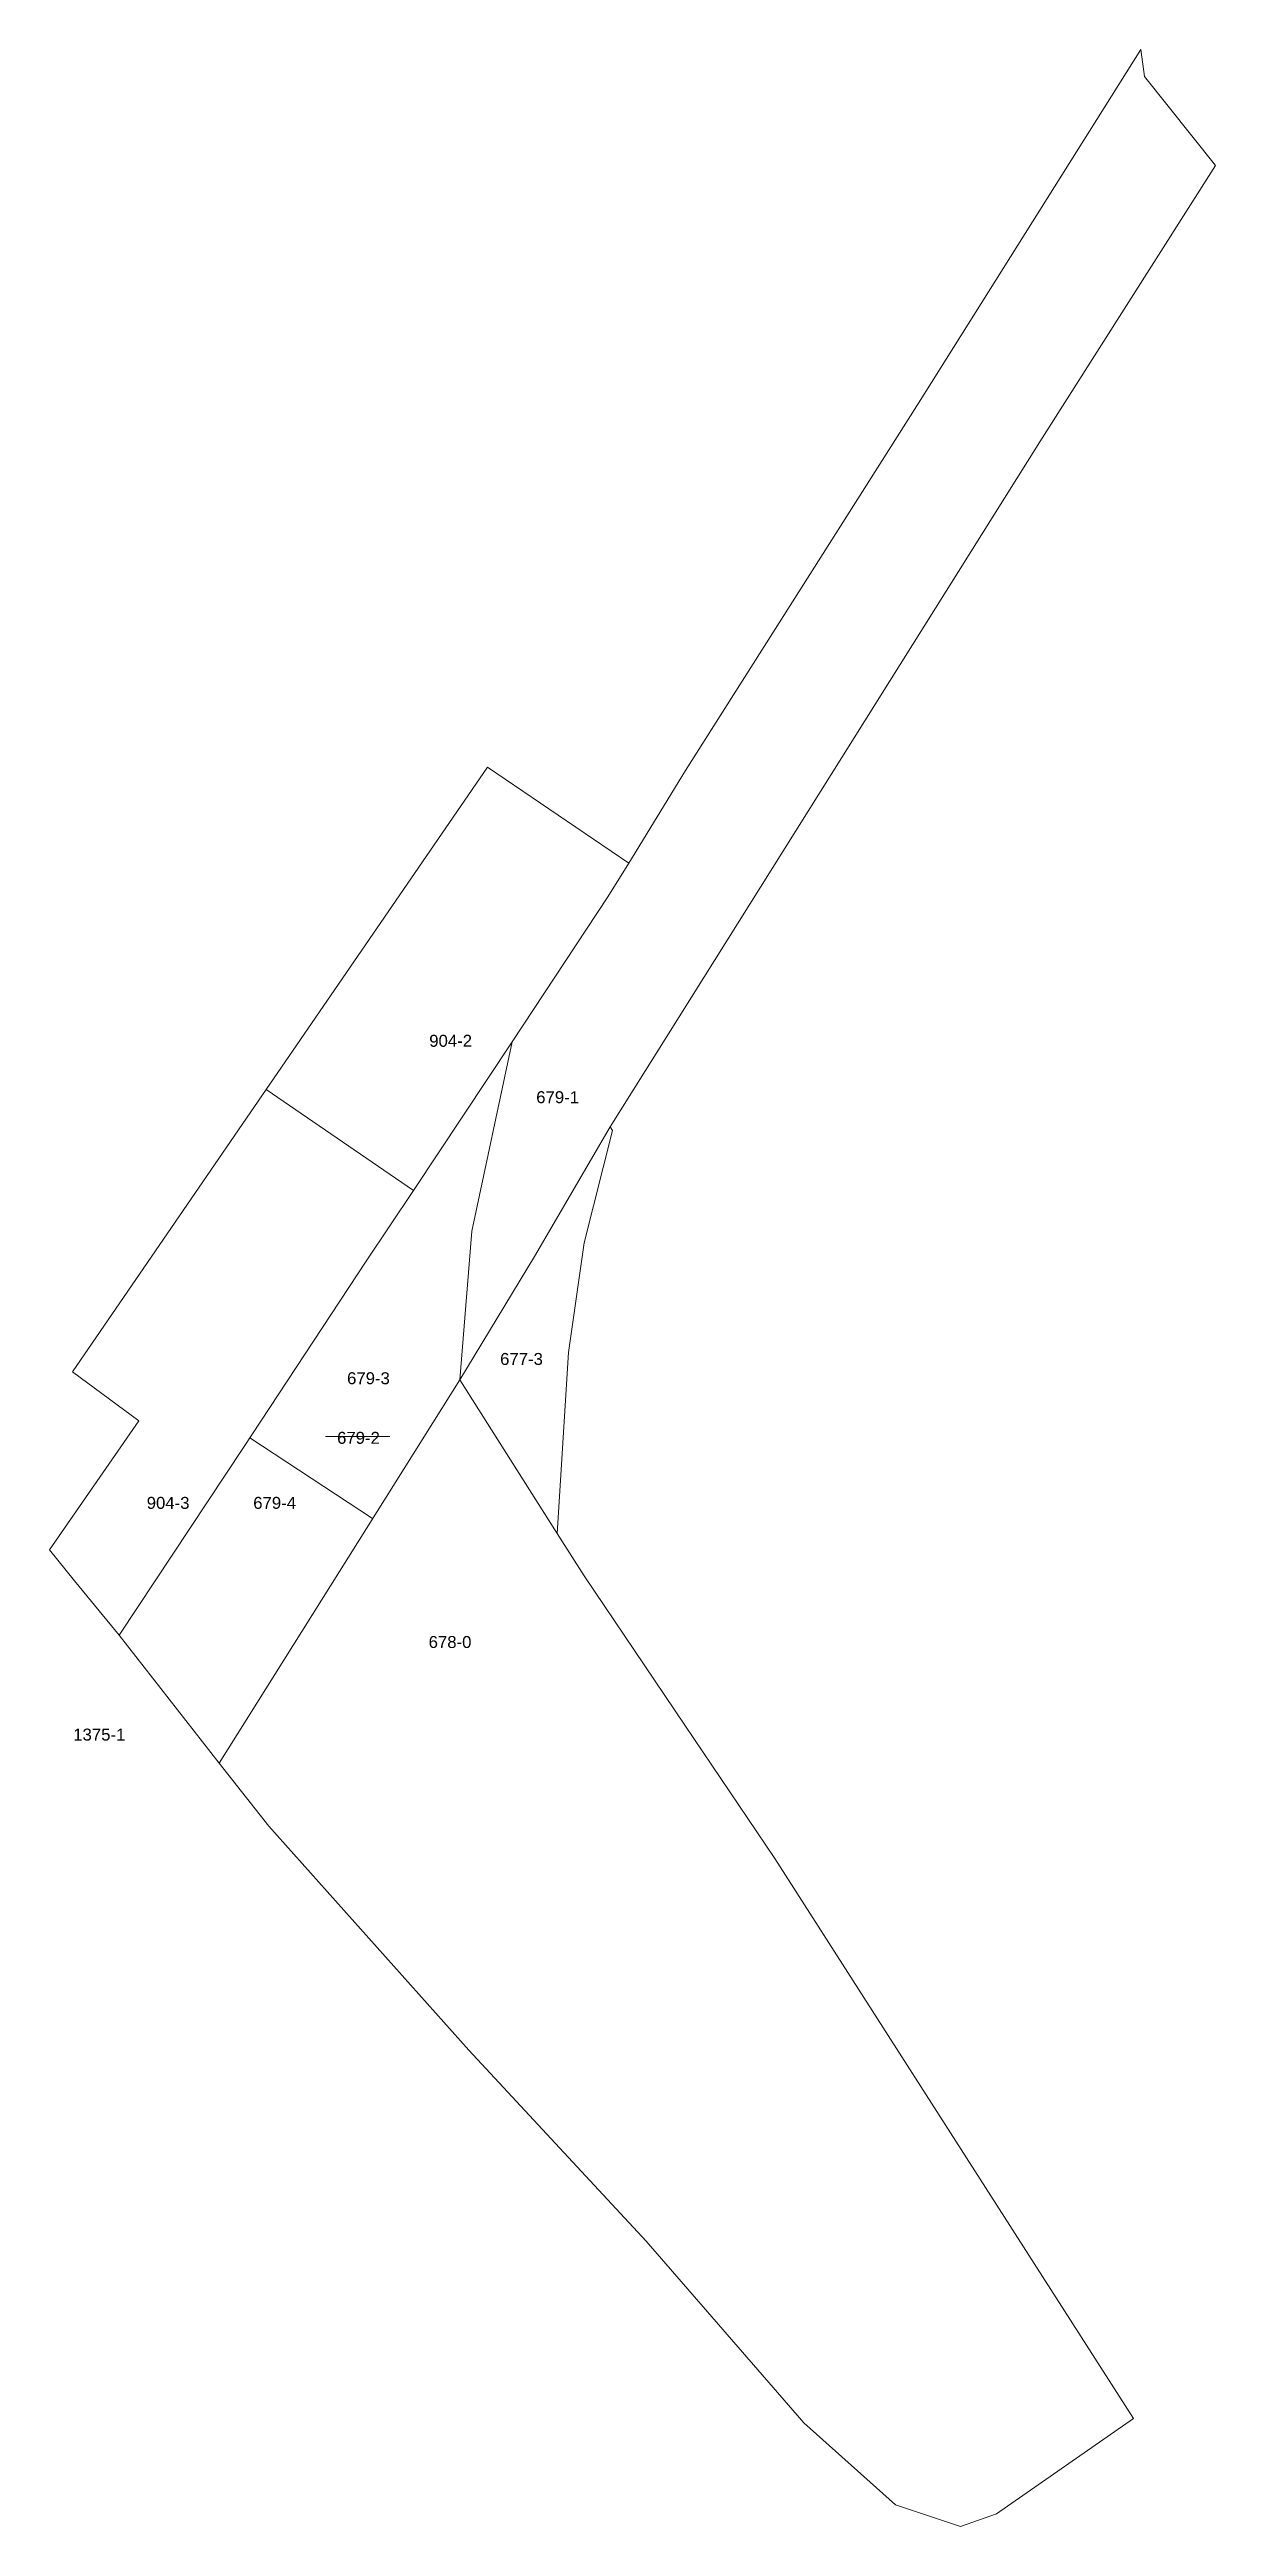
# Model space of a CAD drawing. Header units: metres. Extents: x 7511168 to 7511343, y 4693193 to 4693566.
import ezdxf

# ---------------------------------------------------------------- set-up
doc = ezdxf.new("R2010")
doc.units = ezdxf.units.M
for name, color, linetype, lineweight in [('Ndarjet', 1, 'Continuous', 0), ('Nr-Baz', 250, 'Continuous', 0), ('Nr-Kojshi', 254, 'Continuous', 0), ('Nr-Ri', 1, 'Continuous', 0), ('Parc-Baz', 7, 'Continuous', 0), ('Parc-Kojshi', 254, 'Continuous', 0)]:
    doc.layers.add(name, color=color, linetype=linetype, lineweight=lineweight)
doc.styles.get("Standard").update_dxf_attribs({"font": 'arial.ttf'})

msp = doc.modelspace()

# ---------------------------------------------------------------- linework, layer by layer
at = {"layer": 'Ndarjet', "flags": 128}
for points in [[(7511216.11, 4693344.7), (7511197.64, 4693356.86)], [(7511209.04, 4693357.04), (7511218.71, 4693357.04)]]:
    msp.add_lwpolyline(points, dxfattribs=at)
at = {"layer": 'Parc-Baz', "flags": 128}
msp.add_lwpolyline([(7511237.1, 4693416.41), (7511231.01, 4693387.91), (7511229.21, 4693365.59), (7511193.07, 4693307.93), (7511178.02, 4693327.2), (7511196.69, 4693355.41), (7511215.13, 4693383.41), (7511222.25, 4693394.02)], close=True, dxfattribs=at)
at = {"layer": 'Parc-Kojshi', "flags": 128}
for points in [[(7511342.77, 4693548.17), (7511316.38, 4693506.62), (7511251.81, 4693403.62), (7511240.44, 4693384.13), (7511229.21, 4693365.59), (7511231.01, 4693387.91), (7511237.1, 4693416.41), (7511251.47, 4693438.2), (7511254.59, 4693443.28), (7511263.15, 4693457.2), (7511297.9, 4693512.01), (7511331.55, 4693565.6), (7511332.09, 4693561.53), (7511342.77, 4693548.17)], [(7511251.47, 4693438.2), (7511237.1, 4693416.41), (7511222.25, 4693394.02), (7511200.13, 4693409.22), (7511233.35, 4693457.71), (7511254.59, 4693443.28), (7511251.47, 4693438.2)], [(7511178.02, 4693327.2), (7511171.29, 4693335.34), (7511167.56, 4693340.02), (7511180.97, 4693359.41), (7511170.99, 4693366.78), (7511200.13, 4693409.22), (7511222.25, 4693394.02), (7511215.13, 4693383.41), (7511196.69, 4693355.41), (7511178.02, 4693327.2)], [(7511251.81, 4693403.62), (7511252.17, 4693403.08), (7511247.88, 4693386.17), (7511245.55, 4693369.69), (7511243.85, 4693342.44), (7511229.21, 4693365.59), (7511240.44, 4693384.13), (7511251.81, 4693403.62)], [(7511243.85, 4693342.44), (7511247.88, 4693336.08), (7511263.04, 4693313.62), (7511276.58, 4693293.58), (7511315.53, 4693232.7), (7511330.44, 4693209.4), (7511309.87, 4693195.05), (7511304.45, 4693193.16), (7511294.71, 4693196.41), (7511280.9, 4693208.72), (7511257.22, 4693236.06), (7511230.56, 4693264.76), (7511200.51, 4693298.46), (7511193.07, 4693307.93), (7511229.21, 4693365.59), (7511243.85, 4693342.44)]]:
    msp.add_lwpolyline(points, dxfattribs=at)

# ---------------------------------------------------------------- texts
at = {"layer": 'Nr-Baz', "insert": (7511210.77, 4693357.75), "char_height": 1.8, "attachment_point": 1}
msp.add_mtext_dynamic_manual_height_columns('679-2', width=5.1429, gutter_width=1, heights=[0], dxfattribs=at)
at = {"layer": 'Nr-Kojshi', "char_height": 1.8, "attachment_point": 1}
for s, insert in [('904-2', (7511224.62, 4693417.45)), ('679-1', (7511240.7, 4693408.97)), ('677-3', (7511235.27, 4693369.61)), ('904-3', (7511182.16, 4693347.97)), ('678-0', (7511224.53, 4693327.05)), ('1375-1', (7511171.12, 4693313.13))]:
    msp.add_mtext_dynamic_manual_height_columns(s, width=5.1429, gutter_width=1, heights=[0], dxfattribs=dict(at, insert=insert))
at = {"layer": 'Nr-Ri', "char_height": 1.8, "attachment_point": 1}
for s, insert in [('679-3', (7511212.27, 4693366.71)), ('679-4', (7511198.17, 4693347.97))]:
    msp.add_mtext_dynamic_manual_height_columns(s, width=5.1429, gutter_width=1, heights=[0], dxfattribs=dict(at, insert=insert))

doc.saveas('drawing.dxf')
